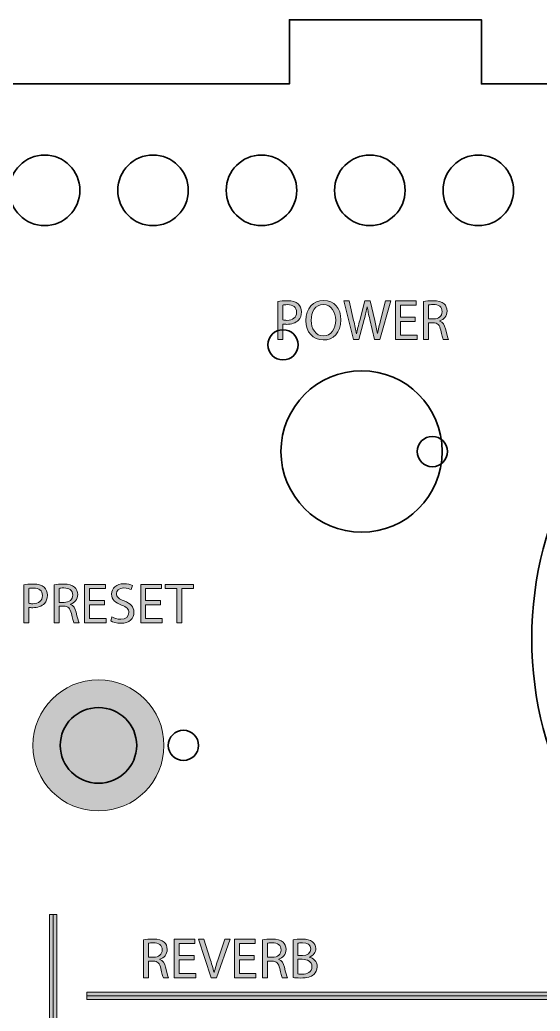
# Model space of a CAD drawing. Header units: inches. Extents: x 182 to 602, y -393 to -9.
# Drawn here: x 313.8 to 365.5, y -108.2 to -9.9 of the extents above; entities that cross this region are included whole.
import ezdxf

# ---------------------------------------------------------------- set-up
doc = ezdxf.new("R2010")
doc.units = ezdxf.units.IN
doc.header["$MEASUREMENT"] = 0
doc.layers.add('TOP', color=7, linetype='Continuous')

# ---------------------------------------------------------------- blocks, each defined once
blk = doc.blocks.new('block 5')
at = {"layer": 'TOP', "color": 1, "lineweight": 35, "true_color": 0xff0000}
for points in [[(341.446, -42.122), (341.446, -42.95), (340.775, -43.622), (339.946, -43.622), (339.118, -43.622), (338.446, -42.95), (338.446, -42.122), (338.446, -41.293), (339.118, -40.622), (339.946, -40.622), (340.775, -40.622), (341.446, -41.293), (341.446, -42.122)], [(355.746, -52.705), (355.746, -57.123), (352.165, -60.705), (347.746, -60.705), (343.328, -60.705), (339.746, -57.123), (339.746, -52.705), (339.746, -48.287), (343.328, -44.705), (347.746, -44.705), (352.165, -44.705), (355.746, -48.287), (355.746, -52.705)]]:
    blk.add_open_spline(points, degree=3, knots=[0, 0, 0, 0, 1, 1, 1, 2, 2, 2, 3, 3, 3, 4, 4, 4, 4], dxfattribs=at)
blk = doc.blocks.new('block 8')
at = {"layer": 'TOP', "color": 1, "lineweight": 35, "true_color": 0xff0000}
for points, knots in [([(410.642, -68.88), (409.558, -64.135), (405.31, -60.593), (400.232, -60.593), (399.139, -60.593), (398.084, -60.758), (397.091, -61.063), (397.091, -61.063), (384.534, -39.338), (384.534, -39.338), (389.27, -37.011), (394.597, -35.701), (400.232, -35.701), (419.092, -35.701), (434.524, -50.351), (435.751, -68.88), (435.751, -68.88), (410.642, -68.88), (410.642, -68.88)], [0, 0, 0, 0, 1, 1, 1, 2, 2, 2, 3, 3, 3, 4, 4, 4, 5, 5, 5, 6, 6, 6, 6]), ([(392.964, -79.075), (392.964, -79.075), (380.406, -100.8), (380.406, -100.8), (370.892, -94.417), (364.631, -83.57), (364.631, -71.261), (364.631, -58.953), (370.892, -48.106), (380.406, -41.722), (380.406, -41.722), (392.964, -63.447), (392.964, -63.447), (390.866, -65.395), (389.552, -68.174), (389.552, -71.261), (389.552, -74.348), (390.866, -77.127), (392.964, -79.075)], [0, 0, 0, 0, 1, 1, 1, 2, 2, 2, 3, 3, 3, 4, 4, 4, 5, 5, 5, 6, 6, 6, 6]), ([(393.112, -71.261), (393.112, -67.333), (396.299, -64.149), (400.232, -64.149), (404.164, -64.149), (407.352, -67.333), (407.352, -71.261), (407.352, -75.189), (404.164, -78.373), (400.232, -78.373), (396.299, -78.373), (393.112, -75.189), (393.112, -71.261)], [0, 0, 0, 0, 1, 1, 1, 2, 2, 2, 3, 3, 3, 4, 4, 4, 4]), ([(397.091, -81.459), (398.084, -81.764), (399.139, -81.929), (400.232, -81.929), (405.31, -81.929), (409.558, -78.387), (410.642, -73.642), (410.642, -73.642), (435.751, -73.642), (435.751, -73.642), (434.524, -92.171), (419.092, -106.821), (400.232, -106.821), (394.597, -106.821), (389.27, -105.512), (384.534, -103.184), (384.534, -103.184), (397.091, -81.459), (397.091, -81.459)], [0, 0, 0, 0, 1, 1, 1, 2, 2, 2, 3, 3, 3, 4, 4, 4, 5, 5, 5, 6, 6, 6, 6])]:
    blk.add_open_spline(points, degree=3, knots=knots, dxfattribs=at)
blk = doc.blocks.new('block 6')
at = {"layer": 'TOP'}
blk.add_blockref('block 8', (0, 0), dxfattribs=at)
blk = doc.blocks.new('block 9')
at = {"layer": 'TOP', "color": 1, "lineweight": 35, "true_color": 0xff0000}
for points in [[(287.527, -26.803), (287.527, -28.736), (285.96, -30.303), (284.027, -30.303), (282.094, -30.303), (280.527, -28.736), (280.527, -26.803), (280.527, -24.87), (282.094, -23.303), (284.027, -23.303), (285.96, -23.303), (287.527, -24.87), (287.527, -26.803)], [(298.283, -26.803), (298.283, -28.736), (296.716, -30.303), (294.783, -30.303), (292.85, -30.303), (291.283, -28.736), (291.283, -26.803), (291.283, -24.87), (292.85, -23.303), (294.783, -23.303), (296.716, -23.303), (298.283, -24.87), (298.283, -26.803)], [(309.04, -26.803), (309.04, -28.736), (307.473, -30.303), (305.54, -30.303), (303.607, -30.303), (302.04, -28.736), (302.04, -26.803), (302.04, -24.87), (303.607, -23.303), (305.54, -23.303), (307.473, -23.303), (309.04, -24.87), (309.04, -26.803)], [(319.796, -26.803), (319.796, -28.736), (318.229, -30.303), (316.296, -30.303), (314.363, -30.303), (312.796, -28.736), (312.796, -26.803), (312.796, -24.87), (314.363, -23.303), (316.296, -23.303), (318.229, -23.303), (319.796, -24.87), (319.796, -26.803)], [(330.552, -26.803), (330.552, -28.736), (328.985, -30.303), (327.052, -30.303), (325.119, -30.303), (323.552, -28.736), (323.552, -26.803), (323.552, -24.87), (325.119, -23.303), (327.052, -23.303), (328.985, -23.303), (330.552, -24.87), (330.552, -26.803)], [(341.309, -26.803), (341.309, -28.736), (339.742, -30.303), (337.809, -30.303), (335.876, -30.303), (334.309, -28.736), (334.309, -26.803), (334.309, -24.87), (335.876, -23.303), (337.809, -23.303), (339.742, -23.303), (341.309, -24.87), (341.309, -26.803)], [(352.065, -26.803), (352.065, -28.736), (350.498, -30.303), (348.565, -30.303), (346.632, -30.303), (345.065, -28.736), (345.065, -26.803), (345.065, -24.87), (346.632, -23.303), (348.565, -23.303), (350.498, -23.303), (352.065, -24.87), (352.065, -26.803)], [(362.821, -26.803), (362.821, -28.736), (361.254, -30.303), (359.321, -30.303), (357.388, -30.303), (355.821, -28.736), (355.821, -26.803), (355.821, -24.87), (357.388, -23.303), (359.321, -23.303), (361.254, -23.303), (362.821, -24.87), (362.821, -26.803)]]:
    blk.add_open_spline(points, degree=3, knots=[0, 0, 0, 0, 1, 1, 1, 2, 2, 2, 3, 3, 3, 4, 4, 4, 4], dxfattribs=at)
blk = doc.blocks.new('block 10')
at = {"layer": 'TOP', "color": 1, "lineweight": 35, "true_color": 0xff0000}
for points in [[(353.261, -52.705), (353.261, -53.533), (353.933, -54.205), (354.761, -54.205), (355.589, -54.205), (356.261, -53.533), (356.261, -52.705), (356.261, -51.877), (355.589, -51.205), (354.761, -51.205), (353.933, -51.205), (353.261, -51.877), (353.261, -52.705)], [(328.567, -81.844), (328.567, -82.673), (329.239, -83.344), (330.067, -83.344), (330.896, -83.344), (331.567, -82.673), (331.567, -81.844), (331.567, -81.016), (330.896, -80.344), (330.067, -80.344), (329.239, -80.344), (328.567, -81.016), (328.567, -81.844)], [(269.654, -115.87), (269.654, -116.699), (270.325, -117.37), (271.154, -117.37), (271.982, -117.37), (272.654, -116.699), (272.654, -115.87), (272.654, -115.042), (271.982, -114.37), (271.154, -114.37), (270.325, -114.37), (269.654, -115.042), (269.654, -115.87)], [(295.054, -115.87), (295.054, -116.699), (295.725, -117.37), (296.554, -117.37), (297.382, -117.37), (298.054, -116.699), (298.054, -115.87), (298.054, -115.042), (297.382, -114.37), (296.554, -114.37), (295.725, -114.37), (295.054, -115.042), (295.054, -115.87)], [(320.454, -115.87), (320.454, -116.699), (321.125, -117.37), (321.954, -117.37), (322.782, -117.37), (323.454, -116.699), (323.454, -115.87), (323.454, -115.042), (322.782, -114.37), (321.954, -114.37), (321.125, -114.37), (320.454, -115.042), (320.454, -115.87)], [(345.854, -115.87), (345.854, -116.699), (346.525, -117.37), (347.354, -117.37), (348.182, -117.37), (348.854, -116.699), (348.854, -115.87), (348.854, -115.042), (348.182, -114.37), (347.354, -114.37), (346.525, -114.37), (345.854, -115.042), (345.854, -115.87)], [(371.254, -115.87), (371.254, -116.699), (371.925, -117.37), (372.754, -117.37), (373.582, -117.37), (374.254, -116.699), (374.254, -115.87), (374.254, -115.042), (373.582, -114.37), (372.754, -114.37), (371.925, -114.37), (371.254, -115.042), (371.254, -115.87)]]:
    blk.add_open_spline(points, degree=3, knots=[0, 0, 0, 0, 1, 1, 1, 2, 2, 2, 3, 3, 3, 4, 4, 4, 4], dxfattribs=at)
blk = doc.blocks.new('block 14')
at = {"layer": 'TOP', "true_color": 0xffffff}
h = blk.add_hatch(color=7, dxfattribs=at)
h.dxf.hatch_style = 2
h.paths.add_polyline_path([(381.906, -107.034), (320.498, -107.034), (320.498, -106.328), (381.906, -106.328)])
at = {"layer": 'TOP', "lineweight": 0}
for points in [[(381.906, -107.034), (320.498, -107.034), (320.498, -106.328), (381.906, -106.328), (381.906, -107.034)], [(320.498, -106.681), (381.906, -106.681)]]:
    blk.add_lwpolyline(points, dxfattribs=at)
blk = doc.blocks.new('block 15')
at = {"layer": 'TOP', "true_color": 0xffffff}
h = blk.add_hatch(color=7, dxfattribs=at)
h.dxf.hatch_style = 2
h.paths.add_polyline_path([(317.5, -130.175), (316.794, -130.175), (316.794, -98.601), (317.5, -98.601)])
at = {"layer": 'TOP', "lineweight": 0}
for points in [[(317.5, -130.175), (316.794, -130.175), (316.794, -98.601), (317.5, -98.601), (317.5, -130.175)], [(317.147, -130.175), (317.147, -98.601)]]:
    blk.add_lwpolyline(points, dxfattribs=at)
blk = doc.blocks.new('block 17')
at = {"layer": 'TOP', "true_color": 0xffffff}
h = blk.add_hatch(color=7, dxfattribs=at)
h.dxf.hatch_style = 2
edge = h.paths.add_edge_path()
edge.add_spline(control_points=[(339.437, -37.821), (339.674, -37.781), (339.985, -37.747), (340.38, -37.747), (340.865, -37.747), (341.221, -37.86), (341.447, -38.064), (341.656, -38.244), (341.78, -38.521), (341.78, -38.86), (341.78, -39.204), (341.678, -39.475), (341.486, -39.673), (341.227, -39.949), (340.803, -40.091), (340.323, -40.091), (340.176, -40.091), (340.041, -40.085), (339.928, -40.057), (339.928, -40.057), (339.928, -41.581), (339.928, -41.581), (339.928, -41.581), (339.437, -41.581), (339.437, -41.581), (339.437, -41.581), (339.437, -37.821), (339.437, -37.821)], knot_values=[0, 0, 0, 0, 1, 1, 1, 2, 2, 2, 3, 3, 3, 4, 4, 4, 5, 5, 5, 6, 6, 6, 7, 7, 7, 8, 8, 8, 9, 9, 9, 9], degree=3, periodic=1)
edge = h.paths.add_edge_path()
edge.add_spline(control_points=[(339.928, -39.656), (340.035, -39.684), (340.171, -39.695), (340.335, -39.695), (340.927, -39.695), (341.289, -39.407), (341.289, -38.882), (341.289, -38.38), (340.933, -38.137), (340.391, -38.137), (340.176, -38.137), (340.013, -38.154), (339.928, -38.176), (339.928, -38.176), (339.928, -39.656), (339.928, -39.656)], knot_values=[0, 0, 0, 0, 1, 1, 1, 2, 2, 2, 3, 3, 3, 4, 4, 4, 5, 5, 5, 5], degree=3, periodic=1)
h = blk.add_hatch(color=7, dxfattribs=at)
h.dxf.hatch_style = 2
edge = h.paths.add_edge_path()
edge.add_spline(control_points=[(345.692, -39.639), (345.692, -40.949), (344.896, -41.643), (343.924, -41.643), (342.919, -41.643), (342.214, -40.864), (342.214, -39.712), (342.214, -38.504), (342.965, -37.713), (343.981, -37.713), (345.02, -37.713), (345.692, -38.51), (345.692, -39.639)], knot_values=[0, 0, 0, 0, 1, 1, 1, 2, 2, 2, 3, 3, 3, 4, 4, 4, 4], degree=3, periodic=1)
edge = h.paths.add_edge_path()
edge.add_spline(control_points=[(342.739, -39.701), (342.739, -40.514), (343.179, -41.243), (343.953, -41.243), (344.732, -41.243), (345.172, -40.525), (345.172, -39.661), (345.172, -38.905), (344.777, -38.114), (343.958, -38.114), (343.145, -38.114), (342.739, -38.865), (342.739, -39.701)], knot_values=[0, 0, 0, 0, 1, 1, 1, 2, 2, 2, 3, 3, 3, 4, 4, 4, 4], degree=3, periodic=1)
h = blk.add_hatch(color=7, dxfattribs=at)
h.dxf.hatch_style = 2
edge = h.paths.add_edge_path()
edge.add_spline(control_points=[(346.95, -41.581), (346.95, -41.581), (345.984, -37.775), (345.984, -37.775), (345.984, -37.775), (346.504, -37.775), (346.504, -37.775), (346.504, -37.775), (346.955, -39.701), (346.955, -39.701), (347.068, -40.175), (347.17, -40.65), (347.238, -41.017), (347.238, -41.017), (347.249, -41.017), (347.249, -41.017), (347.311, -40.638), (347.43, -40.187), (347.56, -39.695), (347.56, -39.695), (348.068, -37.775), (348.068, -37.775), (348.068, -37.775), (348.582, -37.775), (348.582, -37.775), (348.582, -37.775), (349.045, -39.706), (349.045, -39.706), (349.152, -40.158), (349.254, -40.61), (349.31, -41.011), (349.31, -41.011), (349.321, -41.011), (349.321, -41.011), (349.4, -40.593), (349.508, -40.169), (349.626, -39.695), (349.626, -39.695), (350.129, -37.775), (350.129, -37.775), (350.129, -37.775), (350.631, -37.775), (350.631, -37.775), (350.631, -37.775), (349.553, -41.581), (349.553, -41.581), (349.553, -41.581), (349.039, -41.581), (349.039, -41.581), (349.039, -41.581), (348.559, -39.599), (348.559, -39.599), (348.441, -39.114), (348.361, -38.741), (348.311, -38.357), (348.311, -38.357), (348.299, -38.357), (348.299, -38.357), (348.231, -38.735), (348.147, -39.108), (348.006, -39.599), (348.006, -39.599), (347.463, -41.581), (347.463, -41.581), (347.463, -41.581), (346.95, -41.581), (346.95, -41.581)], knot_values=[0, 0, 0, 0, 1, 1, 1, 2, 2, 2, 3, 3, 3, 4, 4, 4, 5, 5, 5, 6, 6, 6, 7, 7, 7, 8, 8, 8, 9, 9, 9, 10, 10, 10, 11, 11, 11, 12, 12, 12, 13, 13, 13, 14, 14, 14, 15, 15, 15, 16, 16, 16, 17, 17, 17, 18, 18, 18, 19, 19, 19, 20, 20, 20, 21, 21, 21, 22, 22, 22, 22], degree=3, periodic=1)
h = blk.add_hatch(color=7, dxfattribs=at)
h.dxf.hatch_style = 2
h.paths.add_polyline_path([(353.075, -39.797), (351.595, -39.797), (351.595, -41.169), (353.244, -41.169), (353.244, -41.581), (351.104, -41.581), (351.104, -37.775), (353.159, -37.775), (353.159, -38.188), (351.595, -38.188), (351.595, -39.39), (353.075, -39.39)])
h = blk.add_hatch(color=7, dxfattribs=at)
h.dxf.hatch_style = 2
edge = h.paths.add_edge_path()
edge.add_spline(control_points=[(353.881, -37.826), (354.129, -37.775), (354.485, -37.747), (354.824, -37.747), (355.349, -37.747), (355.688, -37.843), (355.925, -38.058), (356.117, -38.227), (356.224, -38.487), (356.224, -38.78), (356.224, -39.283), (355.908, -39.616), (355.507, -39.752), (355.507, -39.752), (355.507, -39.769), (355.507, -39.769), (355.8, -39.87), (355.976, -40.141), (356.066, -40.537), (356.19, -41.067), (356.281, -41.435), (356.359, -41.581), (356.359, -41.581), (355.851, -41.581), (355.851, -41.581), (355.789, -41.474), (355.704, -41.147), (355.597, -40.672), (355.484, -40.147), (355.281, -39.949), (354.835, -39.932), (354.835, -39.932), (354.372, -39.932), (354.372, -39.932), (354.372, -39.932), (354.372, -41.581), (354.372, -41.581), (354.372, -41.581), (353.881, -41.581), (353.881, -41.581), (353.881, -41.581), (353.881, -37.826), (353.881, -37.826)], knot_values=[0, 0, 0, 0, 1, 1, 1, 2, 2, 2, 3, 3, 3, 4, 4, 4, 5, 5, 5, 6, 6, 6, 7, 7, 7, 8, 8, 8, 9, 9, 9, 10, 10, 10, 11, 11, 11, 12, 12, 12, 13, 13, 13, 14, 14, 14, 14], degree=3, periodic=1)
edge = h.paths.add_edge_path()
edge.add_spline(control_points=[(354.372, -39.56), (354.372, -39.56), (354.874, -39.56), (354.874, -39.56), (355.4, -39.56), (355.733, -39.272), (355.733, -38.837), (355.733, -38.346), (355.377, -38.131), (354.857, -38.126), (354.62, -38.126), (354.451, -38.148), (354.372, -38.171), (354.372, -38.171), (354.372, -39.56), (354.372, -39.56)], knot_values=[0, 0, 0, 0, 1, 1, 1, 2, 2, 2, 3, 3, 3, 4, 4, 4, 5, 5, 5, 5], degree=3, periodic=1)
at = {"layer": 'TOP', "lineweight": 0}
blk.add_lwpolyline([(353.075, -39.797), (351.595, -39.797), (351.595, -41.169), (353.244, -41.169), (353.244, -41.581), (351.104, -41.581), (351.104, -37.775), (353.159, -37.775), (353.159, -38.188), (351.595, -38.188), (351.595, -39.39), (353.075, -39.39), (353.075, -39.797)], dxfattribs=at)
for points, knots in [([(339.437, -37.821), (339.674, -37.781), (339.985, -37.747), (340.38, -37.747), (340.865, -37.747), (341.221, -37.86), (341.447, -38.064), (341.656, -38.244), (341.78, -38.521), (341.78, -38.86), (341.78, -39.204), (341.678, -39.475), (341.486, -39.673), (341.227, -39.949), (340.803, -40.091), (340.323, -40.091), (340.176, -40.091), (340.041, -40.085), (339.928, -40.057), (339.928, -40.057), (339.928, -41.581), (339.928, -41.581), (339.928, -41.581), (339.437, -41.581), (339.437, -41.581), (339.437, -41.581), (339.437, -37.821), (339.437, -37.821)], [0, 0, 0, 0, 1, 1, 1, 2, 2, 2, 3, 3, 3, 4, 4, 4, 5, 5, 5, 6, 6, 6, 7, 7, 7, 8, 8, 8, 9, 9, 9, 9]), ([(339.928, -39.656), (340.035, -39.684), (340.171, -39.695), (340.335, -39.695), (340.927, -39.695), (341.289, -39.407), (341.289, -38.882), (341.289, -38.38), (340.933, -38.137), (340.391, -38.137), (340.176, -38.137), (340.013, -38.154), (339.928, -38.176), (339.928, -38.176), (339.928, -39.656), (339.928, -39.656)], [0, 0, 0, 0, 1, 1, 1, 2, 2, 2, 3, 3, 3, 4, 4, 4, 5, 5, 5, 5]), ([(345.692, -39.639), (345.692, -40.949), (344.896, -41.643), (343.924, -41.643), (342.919, -41.643), (342.214, -40.864), (342.214, -39.712), (342.214, -38.504), (342.965, -37.713), (343.981, -37.713), (345.02, -37.713), (345.692, -38.51), (345.692, -39.639)], [0, 0, 0, 0, 1, 1, 1, 2, 2, 2, 3, 3, 3, 4, 4, 4, 4]), ([(342.739, -39.701), (342.739, -40.514), (343.179, -41.243), (343.953, -41.243), (344.732, -41.243), (345.172, -40.525), (345.172, -39.661), (345.172, -38.905), (344.777, -38.114), (343.958, -38.114), (343.145, -38.114), (342.739, -38.865), (342.739, -39.701)], [0, 0, 0, 0, 1, 1, 1, 2, 2, 2, 3, 3, 3, 4, 4, 4, 4]), ([(346.95, -41.581), (346.95, -41.581), (345.984, -37.775), (345.984, -37.775), (345.984, -37.775), (346.504, -37.775), (346.504, -37.775), (346.504, -37.775), (346.955, -39.701), (346.955, -39.701), (347.068, -40.175), (347.17, -40.65), (347.238, -41.017), (347.238, -41.017), (347.249, -41.017), (347.249, -41.017), (347.311, -40.638), (347.43, -40.187), (347.56, -39.695), (347.56, -39.695), (348.068, -37.775), (348.068, -37.775), (348.068, -37.775), (348.582, -37.775), (348.582, -37.775), (348.582, -37.775), (349.045, -39.706), (349.045, -39.706), (349.152, -40.158), (349.254, -40.61), (349.31, -41.011), (349.31, -41.011), (349.321, -41.011), (349.321, -41.011), (349.4, -40.593), (349.508, -40.169), (349.626, -39.695), (349.626, -39.695), (350.129, -37.775), (350.129, -37.775), (350.129, -37.775), (350.631, -37.775), (350.631, -37.775), (350.631, -37.775), (349.553, -41.581), (349.553, -41.581), (349.553, -41.581), (349.039, -41.581), (349.039, -41.581), (349.039, -41.581), (348.559, -39.599), (348.559, -39.599), (348.441, -39.114), (348.361, -38.741), (348.311, -38.357), (348.311, -38.357), (348.299, -38.357), (348.299, -38.357), (348.231, -38.735), (348.147, -39.108), (348.006, -39.599), (348.006, -39.599), (347.463, -41.581), (347.463, -41.581), (347.463, -41.581), (346.95, -41.581), (346.95, -41.581)], [0, 0, 0, 0, 1, 1, 1, 2, 2, 2, 3, 3, 3, 4, 4, 4, 5, 5, 5, 6, 6, 6, 7, 7, 7, 8, 8, 8, 9, 9, 9, 10, 10, 10, 11, 11, 11, 12, 12, 12, 13, 13, 13, 14, 14, 14, 15, 15, 15, 16, 16, 16, 17, 17, 17, 18, 18, 18, 19, 19, 19, 20, 20, 20, 21, 21, 21, 22, 22, 22, 22]), ([(353.881, -37.826), (354.129, -37.775), (354.485, -37.747), (354.824, -37.747), (355.349, -37.747), (355.688, -37.843), (355.925, -38.058), (356.117, -38.227), (356.224, -38.487), (356.224, -38.78), (356.224, -39.283), (355.908, -39.616), (355.507, -39.752), (355.507, -39.752), (355.507, -39.769), (355.507, -39.769), (355.8, -39.87), (355.976, -40.141), (356.066, -40.537), (356.19, -41.067), (356.281, -41.435), (356.359, -41.581), (356.359, -41.581), (355.851, -41.581), (355.851, -41.581), (355.789, -41.474), (355.704, -41.147), (355.597, -40.672), (355.484, -40.147), (355.281, -39.949), (354.835, -39.932), (354.835, -39.932), (354.372, -39.932), (354.372, -39.932), (354.372, -39.932), (354.372, -41.581), (354.372, -41.581), (354.372, -41.581), (353.881, -41.581), (353.881, -41.581), (353.881, -41.581), (353.881, -37.826), (353.881, -37.826)], [0, 0, 0, 0, 1, 1, 1, 2, 2, 2, 3, 3, 3, 4, 4, 4, 5, 5, 5, 6, 6, 6, 7, 7, 7, 8, 8, 8, 9, 9, 9, 10, 10, 10, 11, 11, 11, 12, 12, 12, 13, 13, 13, 14, 14, 14, 14]), ([(354.372, -39.56), (354.372, -39.56), (354.874, -39.56), (354.874, -39.56), (355.4, -39.56), (355.733, -39.272), (355.733, -38.837), (355.733, -38.346), (355.377, -38.131), (354.857, -38.126), (354.62, -38.126), (354.451, -38.148), (354.372, -38.171), (354.372, -38.171), (354.372, -39.56), (354.372, -39.56)], [0, 0, 0, 0, 1, 1, 1, 2, 2, 2, 3, 3, 3, 4, 4, 4, 5, 5, 5, 5])]:
    blk.add_open_spline(points, degree=3, knots=knots, dxfattribs=at)
blk = doc.blocks.new('block 27')
at = {"layer": 'TOP', "true_color": 0xffffff}
h = blk.add_hatch(color=7, dxfattribs=at)
h.dxf.hatch_style = 2
edge = h.paths.add_edge_path()
edge.add_spline(control_points=[(326.113, -101.125), (326.362, -101.075), (326.717, -101.046), (327.056, -101.046), (327.581, -101.046), (327.92, -101.142), (328.157, -101.357), (328.349, -101.526), (328.457, -101.786), (328.457, -102.08), (328.457, -102.582), (328.14, -102.915), (327.739, -103.051), (327.739, -103.051), (327.739, -103.068), (327.739, -103.068), (328.033, -103.17), (328.208, -103.44), (328.298, -103.836), (328.422, -104.367), (328.513, -104.734), (328.592, -104.881), (328.592, -104.881), (328.084, -104.881), (328.084, -104.881), (328.022, -104.773), (327.937, -104.446), (327.83, -103.971), (327.717, -103.446), (327.514, -103.249), (327.067, -103.232), (327.067, -103.232), (326.604, -103.232), (326.604, -103.232), (326.604, -103.232), (326.604, -104.881), (326.604, -104.881), (326.604, -104.881), (326.113, -104.881), (326.113, -104.881), (326.113, -104.881), (326.113, -101.125), (326.113, -101.125)], knot_values=[0, 0, 0, 0, 1, 1, 1, 2, 2, 2, 3, 3, 3, 4, 4, 4, 5, 5, 5, 6, 6, 6, 7, 7, 7, 8, 8, 8, 9, 9, 9, 10, 10, 10, 11, 11, 11, 12, 12, 12, 13, 13, 13, 14, 14, 14, 14], degree=3, periodic=1)
edge = h.paths.add_edge_path()
edge.add_spline(control_points=[(326.604, -102.859), (326.604, -102.859), (327.107, -102.859), (327.107, -102.859), (327.632, -102.859), (327.965, -102.571), (327.965, -102.136), (327.965, -101.645), (327.609, -101.43), (327.09, -101.425), (326.853, -101.425), (326.683, -101.447), (326.604, -101.47), (326.604, -101.47), (326.604, -102.859), (326.604, -102.859)], knot_values=[0, 0, 0, 0, 1, 1, 1, 2, 2, 2, 3, 3, 3, 4, 4, 4, 5, 5, 5, 5], degree=3, periodic=1)
h = blk.add_hatch(color=7, dxfattribs=at)
h.dxf.hatch_style = 2
h.paths.add_polyline_path([(331.12, -103.096), (329.641, -103.096), (329.641, -104.468), (331.29, -104.468), (331.29, -104.881), (329.15, -104.881), (329.15, -101.075), (331.205, -101.075), (331.205, -101.487), (329.641, -101.487), (329.641, -102.689), (331.12, -102.689)])
h = blk.add_hatch(color=7, dxfattribs=at)
h.dxf.hatch_style = 2
edge = h.paths.add_edge_path()
edge.add_spline(control_points=[(332.813, -104.881), (332.813, -104.881), (331.571, -101.075), (331.571, -101.075), (331.571, -101.075), (332.101, -101.075), (332.101, -101.075), (332.101, -101.075), (332.694, -102.949), (332.694, -102.949), (332.858, -103.463), (332.999, -103.926), (333.101, -104.372), (333.101, -104.372), (333.112, -104.372), (333.112, -104.372), (333.22, -103.932), (333.378, -103.452), (333.547, -102.955), (333.547, -102.955), (334.191, -101.075), (334.191, -101.075), (334.191, -101.075), (334.716, -101.075), (334.716, -101.075), (334.716, -101.075), (333.355, -104.881), (333.355, -104.881), (333.355, -104.881), (332.813, -104.881), (332.813, -104.881)], knot_values=[0, 0, 0, 0, 1, 1, 1, 2, 2, 2, 3, 3, 3, 4, 4, 4, 5, 5, 5, 6, 6, 6, 7, 7, 7, 8, 8, 8, 9, 9, 9, 10, 10, 10, 10], degree=3, periodic=1)
h = blk.add_hatch(color=7, dxfattribs=at)
h.dxf.hatch_style = 2
h.paths.add_polyline_path([(337.098, -103.096), (335.619, -103.096), (335.619, -104.468), (337.267, -104.468), (337.267, -104.881), (335.127, -104.881), (335.127, -101.075), (337.183, -101.075), (337.183, -101.487), (335.619, -101.487), (335.619, -102.689), (337.098, -102.689)])
h = blk.add_hatch(color=7, dxfattribs=at)
h.dxf.hatch_style = 2
edge = h.paths.add_edge_path()
edge.add_spline(control_points=[(337.904, -101.125), (338.153, -101.075), (338.508, -101.046), (338.847, -101.046), (339.372, -101.046), (339.711, -101.142), (339.948, -101.357), (340.14, -101.526), (340.248, -101.786), (340.248, -102.08), (340.248, -102.582), (339.931, -102.915), (339.53, -103.051), (339.53, -103.051), (339.53, -103.068), (339.53, -103.068), (339.824, -103.17), (339.999, -103.44), (340.09, -103.836), (340.214, -104.367), (340.304, -104.734), (340.383, -104.881), (340.383, -104.881), (339.875, -104.881), (339.875, -104.881), (339.813, -104.773), (339.728, -104.446), (339.621, -103.971), (339.508, -103.446), (339.305, -103.249), (338.859, -103.232), (338.859, -103.232), (338.396, -103.232), (338.396, -103.232), (338.396, -103.232), (338.396, -104.881), (338.396, -104.881), (338.396, -104.881), (337.904, -104.881), (337.904, -104.881), (337.904, -104.881), (337.904, -101.125), (337.904, -101.125)], knot_values=[0, 0, 0, 0, 1, 1, 1, 2, 2, 2, 3, 3, 3, 4, 4, 4, 5, 5, 5, 6, 6, 6, 7, 7, 7, 8, 8, 8, 9, 9, 9, 10, 10, 10, 11, 11, 11, 12, 12, 12, 13, 13, 13, 14, 14, 14, 14], degree=3, periodic=1)
edge = h.paths.add_edge_path()
edge.add_spline(control_points=[(338.396, -102.859), (338.396, -102.859), (338.898, -102.859), (338.898, -102.859), (339.423, -102.859), (339.756, -102.571), (339.756, -102.136), (339.756, -101.645), (339.401, -101.43), (338.881, -101.425), (338.644, -101.425), (338.475, -101.447), (338.396, -101.47), (338.396, -101.47), (338.396, -102.859), (338.396, -102.859)], knot_values=[0, 0, 0, 0, 1, 1, 1, 2, 2, 2, 3, 3, 3, 4, 4, 4, 5, 5, 5, 5], degree=3, periodic=1)
h = blk.add_hatch(color=7, dxfattribs=at)
h.dxf.hatch_style = 2
edge = h.paths.add_edge_path()
edge.add_spline(control_points=[(340.941, -101.125), (341.156, -101.08), (341.494, -101.046), (341.839, -101.046), (342.33, -101.046), (342.646, -101.131), (342.883, -101.323), (343.081, -101.47), (343.2, -101.696), (343.2, -101.995), (343.2, -102.362), (342.957, -102.684), (342.556, -102.831), (342.556, -102.831), (342.556, -102.842), (342.556, -102.842), (342.917, -102.932), (343.341, -103.232), (343.341, -103.796), (343.341, -104.124), (343.211, -104.372), (343.019, -104.559), (342.753, -104.802), (342.324, -104.914), (341.703, -104.914), (341.364, -104.914), (341.105, -104.892), (340.941, -104.869), (340.941, -104.869), (340.941, -101.125), (340.941, -101.125)], knot_values=[0, 0, 0, 0, 1, 1, 1, 2, 2, 2, 3, 3, 3, 4, 4, 4, 5, 5, 5, 6, 6, 6, 7, 7, 7, 8, 8, 8, 9, 9, 9, 10, 10, 10, 10], degree=3, periodic=1)
edge = h.paths.add_edge_path()
edge.add_spline(control_points=[(341.432, -102.684), (341.432, -102.684), (341.878, -102.684), (341.878, -102.684), (342.397, -102.684), (342.703, -102.413), (342.703, -102.046), (342.703, -101.6), (342.364, -101.425), (341.867, -101.425), (341.641, -101.425), (341.511, -101.442), (341.432, -101.459), (341.432, -101.459), (341.432, -102.684), (341.432, -102.684)], knot_values=[0, 0, 0, 0, 1, 1, 1, 2, 2, 2, 3, 3, 3, 4, 4, 4, 5, 5, 5, 5], degree=3, periodic=1)
edge = h.paths.add_edge_path()
edge.add_spline(control_points=[(341.432, -104.508), (341.528, -104.525), (341.669, -104.531), (341.844, -104.531), (342.352, -104.531), (342.821, -104.344), (342.821, -103.791), (342.821, -103.271), (342.375, -103.057), (341.839, -103.057), (341.839, -103.057), (341.432, -103.057), (341.432, -103.057), (341.432, -103.057), (341.432, -104.508), (341.432, -104.508)], knot_values=[0, 0, 0, 0, 1, 1, 1, 2, 2, 2, 3, 3, 3, 4, 4, 4, 5, 5, 5, 5], degree=3, periodic=1)
at = {"layer": 'TOP', "lineweight": 0}
for points in [[(331.12, -103.096), (329.641, -103.096), (329.641, -104.468), (331.29, -104.468), (331.29, -104.881), (329.15, -104.881), (329.15, -101.075), (331.205, -101.075), (331.205, -101.487), (329.641, -101.487), (329.641, -102.689), (331.12, -102.689), (331.12, -103.096)], [(337.098, -103.096), (335.619, -103.096), (335.619, -104.468), (337.267, -104.468), (337.267, -104.881), (335.127, -104.881), (335.127, -101.075), (337.183, -101.075), (337.183, -101.487), (335.619, -101.487), (335.619, -102.689), (337.098, -102.689), (337.098, -103.096)]]:
    blk.add_lwpolyline(points, dxfattribs=at)
for points, knots in [([(326.113, -101.125), (326.362, -101.075), (326.717, -101.046), (327.056, -101.046), (327.581, -101.046), (327.92, -101.142), (328.157, -101.357), (328.349, -101.526), (328.457, -101.786), (328.457, -102.08), (328.457, -102.582), (328.14, -102.915), (327.739, -103.051), (327.739, -103.051), (327.739, -103.068), (327.739, -103.068), (328.033, -103.17), (328.208, -103.44), (328.298, -103.836), (328.422, -104.367), (328.513, -104.734), (328.592, -104.881), (328.592, -104.881), (328.084, -104.881), (328.084, -104.881), (328.022, -104.773), (327.937, -104.446), (327.83, -103.971), (327.717, -103.446), (327.514, -103.249), (327.067, -103.232), (327.067, -103.232), (326.604, -103.232), (326.604, -103.232), (326.604, -103.232), (326.604, -104.881), (326.604, -104.881), (326.604, -104.881), (326.113, -104.881), (326.113, -104.881), (326.113, -104.881), (326.113, -101.125), (326.113, -101.125)], [0, 0, 0, 0, 1, 1, 1, 2, 2, 2, 3, 3, 3, 4, 4, 4, 5, 5, 5, 6, 6, 6, 7, 7, 7, 8, 8, 8, 9, 9, 9, 10, 10, 10, 11, 11, 11, 12, 12, 12, 13, 13, 13, 14, 14, 14, 14]), ([(332.813, -104.881), (332.813, -104.881), (331.571, -101.075), (331.571, -101.075), (331.571, -101.075), (332.101, -101.075), (332.101, -101.075), (332.101, -101.075), (332.694, -102.949), (332.694, -102.949), (332.858, -103.463), (332.999, -103.926), (333.101, -104.372), (333.101, -104.372), (333.112, -104.372), (333.112, -104.372), (333.22, -103.932), (333.378, -103.452), (333.547, -102.955), (333.547, -102.955), (334.191, -101.075), (334.191, -101.075), (334.191, -101.075), (334.716, -101.075), (334.716, -101.075), (334.716, -101.075), (333.355, -104.881), (333.355, -104.881), (333.355, -104.881), (332.813, -104.881), (332.813, -104.881)], [0, 0, 0, 0, 1, 1, 1, 2, 2, 2, 3, 3, 3, 4, 4, 4, 5, 5, 5, 6, 6, 6, 7, 7, 7, 8, 8, 8, 9, 9, 9, 10, 10, 10, 10]), ([(337.904, -101.125), (338.153, -101.075), (338.508, -101.046), (338.847, -101.046), (339.372, -101.046), (339.711, -101.142), (339.948, -101.357), (340.14, -101.526), (340.248, -101.786), (340.248, -102.08), (340.248, -102.582), (339.931, -102.915), (339.53, -103.051), (339.53, -103.051), (339.53, -103.068), (339.53, -103.068), (339.824, -103.17), (339.999, -103.44), (340.09, -103.836), (340.214, -104.367), (340.304, -104.734), (340.383, -104.881), (340.383, -104.881), (339.875, -104.881), (339.875, -104.881), (339.813, -104.773), (339.728, -104.446), (339.621, -103.971), (339.508, -103.446), (339.305, -103.249), (338.859, -103.232), (338.859, -103.232), (338.396, -103.232), (338.396, -103.232), (338.396, -103.232), (338.396, -104.881), (338.396, -104.881), (338.396, -104.881), (337.904, -104.881), (337.904, -104.881), (337.904, -104.881), (337.904, -101.125), (337.904, -101.125)], [0, 0, 0, 0, 1, 1, 1, 2, 2, 2, 3, 3, 3, 4, 4, 4, 5, 5, 5, 6, 6, 6, 7, 7, 7, 8, 8, 8, 9, 9, 9, 10, 10, 10, 11, 11, 11, 12, 12, 12, 13, 13, 13, 14, 14, 14, 14]), ([(340.941, -101.125), (341.156, -101.08), (341.494, -101.046), (341.839, -101.046), (342.33, -101.046), (342.646, -101.131), (342.883, -101.323), (343.081, -101.47), (343.2, -101.696), (343.2, -101.995), (343.2, -102.362), (342.957, -102.684), (342.556, -102.831), (342.556, -102.831), (342.556, -102.842), (342.556, -102.842), (342.917, -102.932), (343.341, -103.232), (343.341, -103.796), (343.341, -104.124), (343.211, -104.372), (343.019, -104.559), (342.753, -104.802), (342.324, -104.914), (341.703, -104.914), (341.364, -104.914), (341.105, -104.892), (340.941, -104.869), (340.941, -104.869), (340.941, -101.125), (340.941, -101.125)], [0, 0, 0, 0, 1, 1, 1, 2, 2, 2, 3, 3, 3, 4, 4, 4, 5, 5, 5, 6, 6, 6, 7, 7, 7, 8, 8, 8, 9, 9, 9, 10, 10, 10, 10]), ([(326.604, -102.859), (326.604, -102.859), (327.107, -102.859), (327.107, -102.859), (327.632, -102.859), (327.965, -102.571), (327.965, -102.136), (327.965, -101.645), (327.609, -101.43), (327.09, -101.425), (326.853, -101.425), (326.683, -101.447), (326.604, -101.47), (326.604, -101.47), (326.604, -102.859), (326.604, -102.859)], [0, 0, 0, 0, 1, 1, 1, 2, 2, 2, 3, 3, 3, 4, 4, 4, 5, 5, 5, 5]), ([(338.396, -102.859), (338.396, -102.859), (338.898, -102.859), (338.898, -102.859), (339.423, -102.859), (339.756, -102.571), (339.756, -102.136), (339.756, -101.645), (339.401, -101.43), (338.881, -101.425), (338.644, -101.425), (338.475, -101.447), (338.396, -101.47), (338.396, -101.47), (338.396, -102.859), (338.396, -102.859)], [0, 0, 0, 0, 1, 1, 1, 2, 2, 2, 3, 3, 3, 4, 4, 4, 5, 5, 5, 5]), ([(341.432, -102.684), (341.432, -102.684), (341.878, -102.684), (341.878, -102.684), (342.397, -102.684), (342.703, -102.413), (342.703, -102.046), (342.703, -101.6), (342.364, -101.425), (341.867, -101.425), (341.641, -101.425), (341.511, -101.442), (341.432, -101.459), (341.432, -101.459), (341.432, -102.684), (341.432, -102.684)], [0, 0, 0, 0, 1, 1, 1, 2, 2, 2, 3, 3, 3, 4, 4, 4, 5, 5, 5, 5]), ([(341.432, -104.508), (341.528, -104.525), (341.669, -104.531), (341.844, -104.531), (342.352, -104.531), (342.821, -104.344), (342.821, -103.791), (342.821, -103.271), (342.375, -103.057), (341.839, -103.057), (341.839, -103.057), (341.432, -103.057), (341.432, -103.057), (341.432, -103.057), (341.432, -104.508), (341.432, -104.508)], [0, 0, 0, 0, 1, 1, 1, 2, 2, 2, 3, 3, 3, 4, 4, 4, 5, 5, 5, 5])]:
    blk.add_open_spline(points, degree=3, knots=knots, dxfattribs=at)
blk = doc.blocks.new('block 29')
at = {"layer": 'TOP', "true_color": 0xffffff}
h = blk.add_hatch(color=7, dxfattribs=at)
h.dxf.hatch_style = 2
edge = h.paths.add_edge_path()
edge.add_spline(control_points=[(314.23, -65.921), (314.467, -65.882), (314.777, -65.848), (315.172, -65.848), (315.658, -65.848), (316.014, -65.961), (316.24, -66.164), (316.449, -66.345), (316.573, -66.621), (316.573, -66.96), (316.573, -67.305), (316.471, -67.576), (316.279, -67.773), (316.02, -68.05), (315.596, -68.191), (315.116, -68.191), (314.969, -68.191), (314.833, -68.185), (314.721, -68.158), (314.721, -68.158), (314.721, -69.682), (314.721, -69.682), (314.721, -69.682), (314.23, -69.682), (314.23, -69.682), (314.23, -69.682), (314.23, -65.921), (314.23, -65.921)], knot_values=[0, 0, 0, 0, 1, 1, 1, 2, 2, 2, 3, 3, 3, 4, 4, 4, 5, 5, 5, 6, 6, 6, 7, 7, 7, 8, 8, 8, 9, 9, 9, 9], degree=3, periodic=1)
edge = h.paths.add_edge_path()
edge.add_spline(control_points=[(314.721, -67.757), (314.828, -67.785), (314.963, -67.796), (315.127, -67.796), (315.72, -67.796), (316.082, -67.508), (316.082, -66.983), (316.082, -66.481), (315.726, -66.238), (315.184, -66.238), (314.969, -66.238), (314.806, -66.255), (314.721, -66.277), (314.721, -66.277), (314.721, -67.757), (314.721, -67.757)], knot_values=[0, 0, 0, 0, 1, 1, 1, 2, 2, 2, 3, 3, 3, 4, 4, 4, 5, 5, 5, 5], degree=3, periodic=1)
h = blk.add_hatch(color=7, dxfattribs=at)
h.dxf.hatch_style = 2
edge = h.paths.add_edge_path()
edge.add_spline(control_points=[(317.232, -65.927), (317.481, -65.876), (317.836, -65.848), (318.175, -65.848), (318.7, -65.848), (319.039, -65.944), (319.276, -66.158), (319.468, -66.328), (319.576, -66.588), (319.576, -66.881), (319.576, -67.384), (319.259, -67.717), (318.858, -67.852), (318.858, -67.852), (318.858, -67.87), (318.858, -67.87), (319.152, -67.971), (319.327, -68.242), (319.418, -68.637), (319.542, -69.168), (319.632, -69.535), (319.711, -69.682), (319.711, -69.682), (319.203, -69.682), (319.203, -69.682), (319.141, -69.575), (319.056, -69.247), (318.949, -68.773), (318.836, -68.248), (318.633, -68.05), (318.187, -68.033), (318.187, -68.033), (317.724, -68.033), (317.724, -68.033), (317.724, -68.033), (317.724, -69.682), (317.724, -69.682), (317.724, -69.682), (317.232, -69.682), (317.232, -69.682), (317.232, -69.682), (317.232, -65.927), (317.232, -65.927)], knot_values=[0, 0, 0, 0, 1, 1, 1, 2, 2, 2, 3, 3, 3, 4, 4, 4, 5, 5, 5, 6, 6, 6, 7, 7, 7, 8, 8, 8, 9, 9, 9, 10, 10, 10, 11, 11, 11, 12, 12, 12, 13, 13, 13, 14, 14, 14, 14], degree=3, periodic=1)
edge = h.paths.add_edge_path()
edge.add_spline(control_points=[(317.724, -67.66), (317.724, -67.66), (318.226, -67.66), (318.226, -67.66), (318.751, -67.66), (319.084, -67.372), (319.084, -66.938), (319.084, -66.446), (318.729, -66.232), (318.209, -66.226), (317.972, -66.226), (317.802, -66.249), (317.724, -66.271), (317.724, -66.271), (317.724, -67.66), (317.724, -67.66)], knot_values=[0, 0, 0, 0, 1, 1, 1, 2, 2, 2, 3, 3, 3, 4, 4, 4, 5, 5, 5, 5], degree=3, periodic=1)
h = blk.add_hatch(color=7, dxfattribs=at)
h.dxf.hatch_style = 2
edge = h.paths.add_edge_path()
edge.add_spline(control_points=[(322.978, -69.084), (323.198, -69.219), (323.52, -69.332), (323.859, -69.332), (324.362, -69.332), (324.655, -69.066), (324.655, -68.683), (324.655, -68.327), (324.452, -68.123), (323.938, -67.926), (323.317, -67.706), (322.933, -67.384), (322.933, -66.847), (322.933, -66.255), (323.424, -65.814), (324.164, -65.814), (324.553, -65.814), (324.836, -65.905), (325.005, -66), (325.005, -66), (324.87, -66.401), (324.87, -66.401), (324.745, -66.333), (324.491, -66.221), (324.147, -66.221), (323.627, -66.221), (323.43, -66.531), (323.43, -66.791), (323.43, -67.147), (323.661, -67.322), (324.187, -67.525), (324.83, -67.773), (325.158, -68.084), (325.158, -68.643), (325.158, -69.23), (324.723, -69.739), (323.825, -69.739), (323.458, -69.739), (323.057, -69.631), (322.854, -69.496), (322.854, -69.496), (322.978, -69.084), (322.978, -69.084)], knot_values=[0, 0, 0, 0, 1, 1, 1, 2, 2, 2, 3, 3, 3, 4, 4, 4, 5, 5, 5, 6, 6, 6, 7, 7, 7, 8, 8, 8, 9, 9, 9, 10, 10, 10, 11, 11, 11, 12, 12, 12, 13, 13, 13, 14, 14, 14, 14], degree=3, periodic=1)
h = blk.add_hatch(color=7, dxfattribs=at)
h.dxf.hatch_style = 2
h.paths.add_polyline_path([(322.24, -67.898), (320.76, -67.898), (320.76, -69.27), (322.409, -69.27), (322.409, -69.682), (320.269, -69.682), (320.269, -65.876), (322.325, -65.876), (322.325, -66.288), (320.76, -66.288), (320.76, -67.491), (322.24, -67.491)])
h = blk.add_hatch(color=7, dxfattribs=at)
h.dxf.hatch_style = 2
h.paths.add_polyline_path([(327.799, -67.898), (326.32, -67.898), (326.32, -69.27), (327.969, -69.27), (327.969, -69.682), (325.829, -69.682), (325.829, -65.876), (327.884, -65.876), (327.884, -66.288), (326.32, -66.288), (326.32, -67.491), (327.799, -67.491)])
h = blk.add_hatch(color=7, dxfattribs=at)
h.dxf.hatch_style = 2
h.paths.add_polyline_path([(329.419, -66.294), (328.261, -66.294), (328.261, -65.876), (331.079, -65.876), (331.079, -66.294), (329.915, -66.294), (329.915, -69.682), (329.419, -69.682)])
at = {"layer": 'TOP', "lineweight": 0}
for points in [[(322.24, -67.898), (320.76, -67.898), (320.76, -69.27), (322.409, -69.27), (322.409, -69.682), (320.269, -69.682), (320.269, -65.876), (322.325, -65.876), (322.325, -66.288), (320.76, -66.288), (320.76, -67.491), (322.24, -67.491), (322.24, -67.898)], [(327.799, -67.898), (326.32, -67.898), (326.32, -69.27), (327.969, -69.27), (327.969, -69.682), (325.829, -69.682), (325.829, -65.876), (327.884, -65.876), (327.884, -66.288), (326.32, -66.288), (326.32, -67.491), (327.799, -67.491), (327.799, -67.898)], [(329.419, -66.294), (328.261, -66.294), (328.261, -65.876), (331.079, -65.876), (331.079, -66.294), (329.915, -66.294), (329.915, -69.682), (329.419, -69.682), (329.419, -66.294)]]:
    blk.add_lwpolyline(points, dxfattribs=at)
for points, knots in [([(314.23, -65.921), (314.467, -65.882), (314.777, -65.848), (315.172, -65.848), (315.658, -65.848), (316.014, -65.961), (316.24, -66.164), (316.449, -66.345), (316.573, -66.621), (316.573, -66.96), (316.573, -67.305), (316.471, -67.576), (316.279, -67.773), (316.02, -68.05), (315.596, -68.191), (315.116, -68.191), (314.969, -68.191), (314.833, -68.185), (314.721, -68.158), (314.721, -68.158), (314.721, -69.682), (314.721, -69.682), (314.721, -69.682), (314.23, -69.682), (314.23, -69.682), (314.23, -69.682), (314.23, -65.921), (314.23, -65.921)], [0, 0, 0, 0, 1, 1, 1, 2, 2, 2, 3, 3, 3, 4, 4, 4, 5, 5, 5, 6, 6, 6, 7, 7, 7, 8, 8, 8, 9, 9, 9, 9]), ([(317.232, -65.927), (317.481, -65.876), (317.836, -65.848), (318.175, -65.848), (318.7, -65.848), (319.039, -65.944), (319.276, -66.158), (319.468, -66.328), (319.576, -66.588), (319.576, -66.881), (319.576, -67.384), (319.259, -67.717), (318.858, -67.852), (318.858, -67.852), (318.858, -67.87), (318.858, -67.87), (319.152, -67.971), (319.327, -68.242), (319.418, -68.637), (319.542, -69.168), (319.632, -69.535), (319.711, -69.682), (319.711, -69.682), (319.203, -69.682), (319.203, -69.682), (319.141, -69.575), (319.056, -69.247), (318.949, -68.773), (318.836, -68.248), (318.633, -68.05), (318.187, -68.033), (318.187, -68.033), (317.724, -68.033), (317.724, -68.033), (317.724, -68.033), (317.724, -69.682), (317.724, -69.682), (317.724, -69.682), (317.232, -69.682), (317.232, -69.682), (317.232, -69.682), (317.232, -65.927), (317.232, -65.927)], [0, 0, 0, 0, 1, 1, 1, 2, 2, 2, 3, 3, 3, 4, 4, 4, 5, 5, 5, 6, 6, 6, 7, 7, 7, 8, 8, 8, 9, 9, 9, 10, 10, 10, 11, 11, 11, 12, 12, 12, 13, 13, 13, 14, 14, 14, 14]), ([(322.978, -69.084), (323.198, -69.219), (323.52, -69.332), (323.859, -69.332), (324.362, -69.332), (324.655, -69.066), (324.655, -68.683), (324.655, -68.327), (324.452, -68.123), (323.938, -67.926), (323.317, -67.706), (322.933, -67.384), (322.933, -66.847), (322.933, -66.255), (323.424, -65.814), (324.164, -65.814), (324.553, -65.814), (324.836, -65.905), (325.005, -66), (325.005, -66), (324.87, -66.401), (324.87, -66.401), (324.745, -66.333), (324.491, -66.221), (324.147, -66.221), (323.627, -66.221), (323.43, -66.531), (323.43, -66.791), (323.43, -67.147), (323.661, -67.322), (324.187, -67.525), (324.83, -67.773), (325.158, -68.084), (325.158, -68.643), (325.158, -69.23), (324.723, -69.739), (323.825, -69.739), (323.458, -69.739), (323.057, -69.631), (322.854, -69.496), (322.854, -69.496), (322.978, -69.084), (322.978, -69.084)], [0, 0, 0, 0, 1, 1, 1, 2, 2, 2, 3, 3, 3, 4, 4, 4, 5, 5, 5, 6, 6, 6, 7, 7, 7, 8, 8, 8, 9, 9, 9, 10, 10, 10, 11, 11, 11, 12, 12, 12, 13, 13, 13, 14, 14, 14, 14]), ([(314.721, -67.757), (314.828, -67.785), (314.963, -67.796), (315.127, -67.796), (315.72, -67.796), (316.082, -67.508), (316.082, -66.983), (316.082, -66.481), (315.726, -66.238), (315.184, -66.238), (314.969, -66.238), (314.806, -66.255), (314.721, -66.277), (314.721, -66.277), (314.721, -67.757), (314.721, -67.757)], [0, 0, 0, 0, 1, 1, 1, 2, 2, 2, 3, 3, 3, 4, 4, 4, 5, 5, 5, 5]), ([(317.724, -67.66), (317.724, -67.66), (318.226, -67.66), (318.226, -67.66), (318.751, -67.66), (319.084, -67.372), (319.084, -66.938), (319.084, -66.446), (318.729, -66.232), (318.209, -66.226), (317.972, -66.226), (317.802, -66.249), (317.724, -66.271), (317.724, -66.271), (317.724, -67.66), (317.724, -67.66)], [0, 0, 0, 0, 1, 1, 1, 2, 2, 2, 3, 3, 3, 4, 4, 4, 5, 5, 5, 5])]:
    blk.add_open_spline(points, degree=3, knots=knots, dxfattribs=at)
blk = doc.blocks.new('block 11')
at = {"layer": 'TOP'}
for name in ['block 17', 'block 29', 'block 15', 'block 27', 'block 14']:
    blk.add_blockref(name, (0, 0), dxfattribs=at)

msp = doc.modelspace()

# ---------------------------------------------------------------- hatches: boundary and pattern name
at = {"layer": 'TOP', "true_color": 0x662d91}
h = msp.add_hatch(color=197, dxfattribs=at)
h.dxf.hatch_style = 2
edge = h.paths.add_edge_path()
edge.add_spline(control_points=[(328.14, -81.844), (328.14, -85.434), (325.23, -88.344), (321.64, -88.344), (318.05, -88.344), (315.14, -85.434), (315.14, -81.844), (315.14, -78.255), (318.05, -75.344), (321.64, -75.344), (325.23, -75.344), (328.14, -78.255), (328.14, -81.844)], knot_values=[0, 0, 0, 0, 1, 1, 1, 2, 2, 2, 3, 3, 3, 4, 4, 4, 4], degree=3, periodic=1)

# ---------------------------------------------------------------- linework, layer by layer
at = {"layer": 'TOP', "color": 1, "lineweight": 35, "true_color": 0xff0000}
for points, knots in [([(410.435, -168.643), (410.435, -168.643), (390.679, -168.643), (390.679, -168.643), (390.679, -168.643), (390.679, -174.993), (390.679, -174.993), (390.679, -174.993), (370.924, -174.993), (370.924, -174.993), (370.924, -174.993), (370.924, -168.643), (370.924, -168.643), (370.924, -168.643), (351.168, -168.643), (351.168, -168.643), (351.168, -168.643), (351.168, -174.993), (351.168, -174.993), (351.168, -174.993), (331.412, -174.993), (331.412, -174.993), (331.412, -174.993), (331.412, -168.643), (331.412, -168.643), (331.412, -168.643), (311.657, -168.643), (311.657, -168.643), (311.657, -168.643), (311.657, -174.993), (311.657, -174.993), (311.657, -174.993), (291.901, -174.993), (291.901, -174.993), (291.901, -174.993), (291.901, -168.643), (291.901, -168.643), (291.901, -168.643), (272.146, -168.643), (272.146, -168.643), (272.146, -168.643), (272.146, -174.993), (272.146, -174.993), (272.146, -174.993), (252.39, -174.993), (252.39, -174.993), (252.39, -174.993), (252.39, -168.643), (252.39, -168.643), (252.39, -168.643), (232.635, -168.643), (232.635, -168.643), (208.098, -168.643), (188.185, -148.729), (188.185, -124.193), (188.185, -124.193), (188.185, -111.493), (188.185, -111.493), (188.185, -111.493), (181.835, -111.493), (181.835, -111.493), (181.835, -111.493), (181.835, -98.793), (181.835, -98.793), (181.835, -98.793), (188.185, -98.793), (188.185, -98.793), (188.185, -98.793), (188.185, -86.093), (188.185, -86.093), (188.185, -86.093), (181.835, -86.093), (181.835, -86.093), (181.835, -86.093), (181.835, -73.393), (181.835, -73.393), (181.835, -73.393), (188.185, -73.393), (188.185, -73.393), (188.185, -73.393), (188.185, -60.693), (188.185, -60.693), (188.185, -36.156), (208.098, -16.243), (232.635, -16.243), (232.635, -16.243), (232.635, -16.243), (232.635, -16.243), (232.635, -16.243), (283.435, -16.243), (283.435, -16.243), (283.435, -16.243), (283.435, -9.893), (283.435, -9.893), (283.435, -9.893), (302.485, -9.893), (302.485, -9.893), (302.485, -9.893), (302.485, -16.243), (302.485, -16.243), (302.485, -16.243), (340.585, -16.243), (340.585, -16.243), (340.585, -16.243), (340.585, -9.893), (340.585, -9.893), (340.585, -9.893), (359.635, -9.893), (359.635, -9.893), (359.635, -9.893), (359.635, -16.243), (359.635, -16.243), (359.635, -16.243), (410.435, -16.243), (410.435, -16.243), (434.971, -16.243), (454.885, -36.156), (454.885, -60.693), (454.885, -60.693), (454.885, -73.393), (454.885, -73.393), (454.885, -73.393), (461.235, -73.393), (461.235, -73.393), (461.235, -73.393), (461.235, -86.093), (461.235, -86.093), (461.235, -86.093), (454.885, -86.093), (454.885, -86.093), (454.885, -86.093), (454.885, -98.793), (454.885, -98.793), (454.885, -98.793), (461.235, -98.793), (461.235, -98.793), (461.235, -98.793), (461.235, -111.493), (461.235, -111.493), (461.235, -111.493), (454.885, -111.493), (454.885, -111.493), (454.885, -111.493), (454.885, -124.193), (454.885, -124.193), (454.885, -148.729), (434.971, -168.643), (410.435, -168.643), (410.435, -168.643), (410.435, -168.643), (410.435, -168.643)], [0, 0, 0, 0, 1, 1, 1, 2, 2, 2, 3, 3, 3, 4, 4, 4, 5, 5, 5, 6, 6, 6, 7, 7, 7, 8, 8, 8, 9, 9, 9, 10, 10, 10, 11, 11, 11, 12, 12, 12, 13, 13, 13, 14, 14, 14, 15, 15, 15, 16, 16, 16, 17, 17, 17, 18, 18, 18, 19, 19, 19, 20, 20, 20, 21, 21, 21, 22, 22, 22, 23, 23, 23, 24, 24, 24, 25, 25, 25, 26, 26, 26, 27, 27, 27, 28, 28, 28, 29, 29, 29, 30, 30, 30, 31, 31, 31, 32, 32, 32, 33, 33, 33, 34, 34, 34, 35, 35, 35, 36, 36, 36, 37, 37, 37, 38, 38, 38, 39, 39, 39, 40, 40, 40, 41, 41, 41, 42, 42, 42, 43, 43, 43, 44, 44, 44, 45, 45, 45, 46, 46, 46, 47, 47, 47, 48, 48, 48, 49, 49, 49, 50, 50, 50, 50]), ([(325.431, -81.844), (325.431, -83.916), (323.733, -85.594), (321.64, -85.594), (319.546, -85.594), (317.849, -83.916), (317.849, -81.844), (317.849, -79.773), (319.546, -78.094), (321.64, -78.094), (323.733, -78.094), (325.431, -79.773), (325.431, -81.844)], [0, 0, 0, 0, 1, 1, 1, 2, 2, 2, 3, 3, 3, 4, 4, 4, 4])]:
    msp.add_open_spline(points, degree=3, knots=knots, dxfattribs=at)
at = {"layer": 'TOP', "lineweight": 0}
msp.add_open_spline([(328.14, -81.844), (328.14, -85.434), (325.23, -88.344), (321.64, -88.344), (318.05, -88.344), (315.14, -85.434), (315.14, -81.844), (315.14, -78.255), (318.05, -75.344), (321.64, -75.344), (325.23, -75.344), (328.14, -78.255), (328.14, -81.844)], degree=3, knots=[0, 0, 0, 0, 1, 1, 1, 2, 2, 2, 3, 3, 3, 4, 4, 4, 4], dxfattribs=at)

# ---------------------------------------------------------------- block references
at = {"layer": 'TOP'}
for name in ['block 9', 'block 6', 'block 11', 'block 5', 'block 10']:
    msp.add_blockref(name, (0, 0), dxfattribs=at)

doc.saveas('drawing.dxf')
